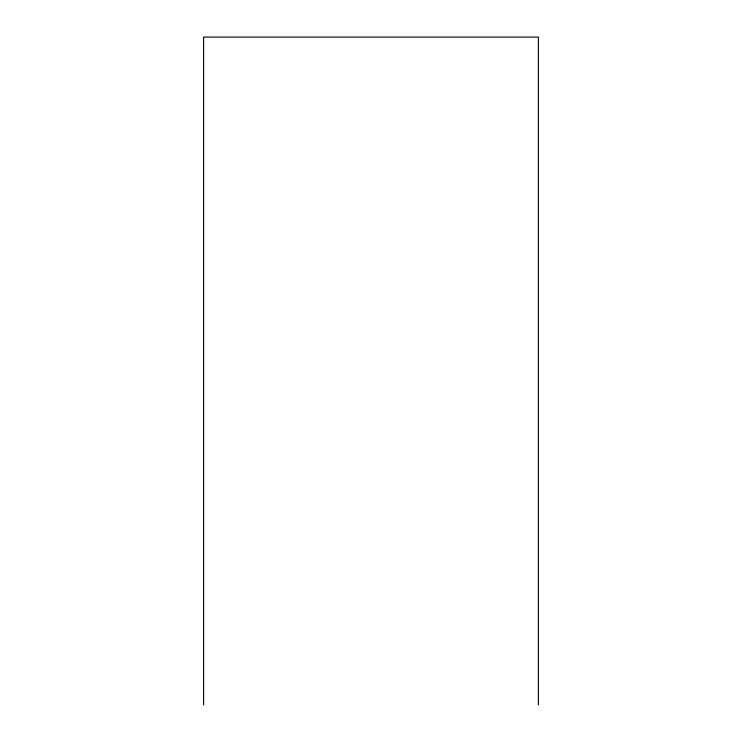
<?xml version="1.0" encoding="UTF-8"?>
<svg xmlns="http://www.w3.org/2000/svg" width="742" height="742" viewBox="0 0 742 742"><rect width="100%" height="100%" fill="white"/><g stroke="black" fill="none" stroke-linecap="round" stroke-linejoin="round"><path stroke-width="1.11" d="M538.395 704.9L538.395 37.1L203.605 37.1L203.605 704.9"/></g></svg>
